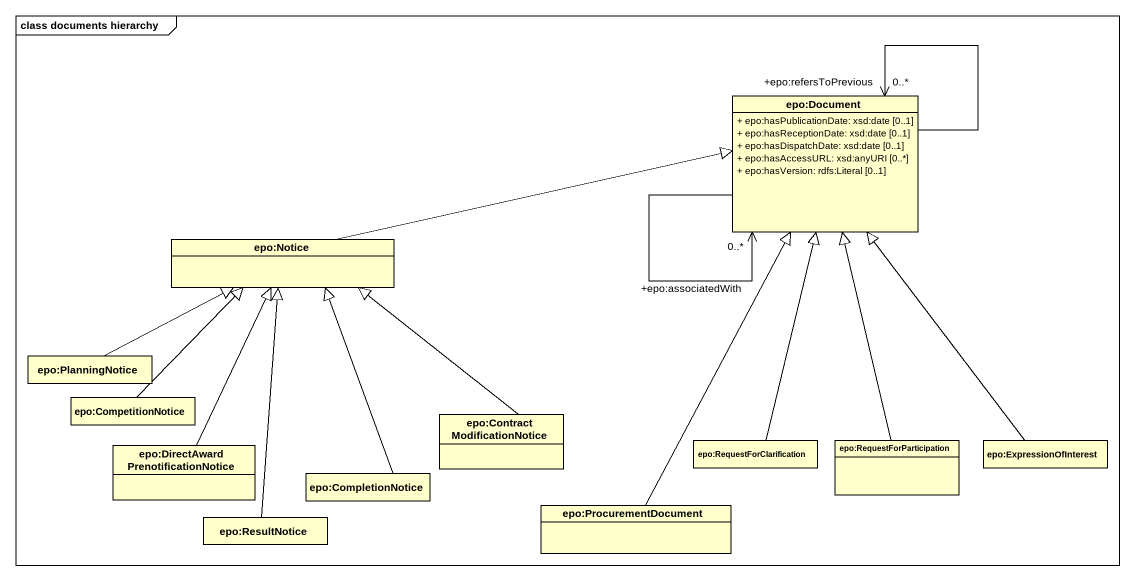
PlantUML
@startuml
mainframe class documents hierarchy
hide circle
hide empty members
skinparam classAttributeIconSize 0
class "epo:Document" as epo_Document {
  + epo:hasPublicationDate: xsd:date [0..1]
  + epo:hasReceptionDate: xsd:date [0..1]
  + epo:hasDispatchDate: xsd:date [0..1]
  + epo:hasAccessURL: xsd:anyURI [0..*]
  + epo:hasVersion: rdfs:Literal [0..1]
}
class "epo:Notice" as epo_Notice
class "epo:PlanningNotice" as epo_PlanningNotice
class "epo:CompetitionNotice" as epo_CompetitionNotice
class "epo:ContractModificationNotice" as epo_ContractModificationNoti
class "epo:DirectAwardPrenotificationNotice" as epo_DirectAwardPrenotificati
class "epo:RequestForClarification" as epo_RequestForClarification
class "epo:RequestForParticipation" as epo_RequestForParticipation
class "epo:ExpressionOfInterest" as epo_ExpressionOfInterest
class "epo:CompletionNotice" as epo_CompletionNotice
class "epo:ProcurementDocument" as epo_ProcurementDocument
class "epo:ResultNotice" as epo_ResultNotice
epo_Document --> "+epo:associatedWith\n0..*" epo_Document
epo_Document --> "+epo:refersToPrevious\n0..*" epo_Document
epo_Notice -right-|> epo_Document
epo_PlanningNotice -right-|> epo_Notice
epo_CompetitionNotice -up-|> epo_Notice
epo_ContractModificationNoti -up-|> epo_Notice
epo_DirectAwardPrenotificati -up-|> epo_Notice
epo_RequestForClarification -up-|> epo_Document
epo_RequestForParticipation -up-|> epo_Document
epo_ExpressionOfInterest -up-|> epo_Document
epo_CompletionNotice -up-|> epo_Notice
epo_ProcurementDocument -up-|> epo_Document
epo_ResultNotice -up-|> epo_Notice
@enduml
